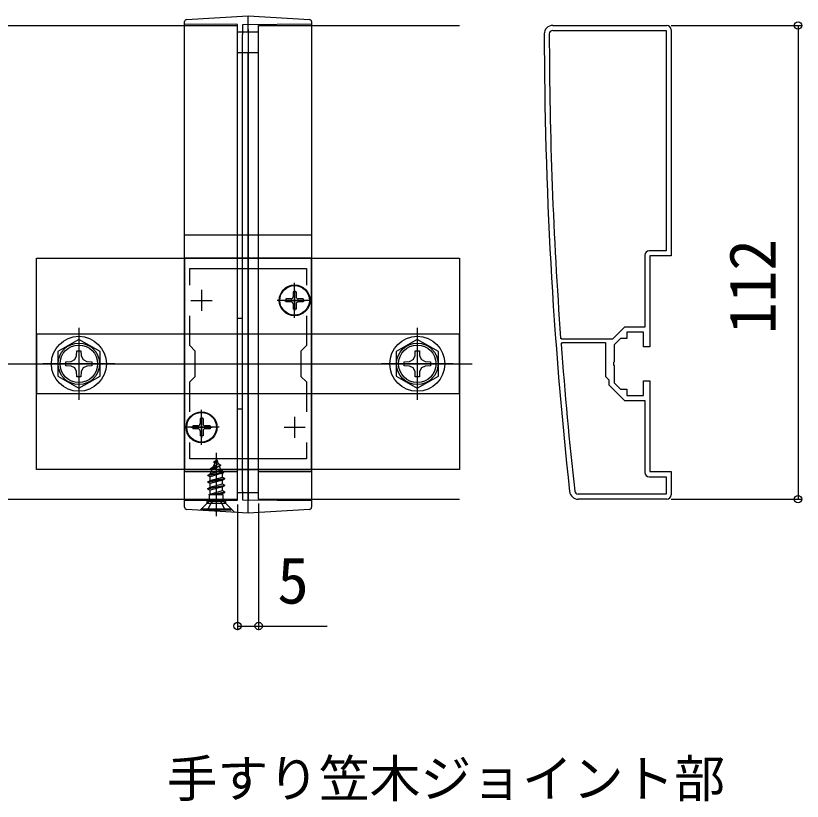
# Model space of a CAD drawing. Units: millimetres, scale not verified. Extents: x -875 to 875, y -1300 to 1294.
# Drawn here: x 348.7 to 534.6, y 400.4 to 586.1 of the extents above; entities that cross this region are included whole.
import ezdxf
from ezdxf.enums import TextEntityAlignment as Align

# ---------------------------------------------------------------- set-up
doc = ezdxf.new("R2010")
doc.units = ezdxf.units.MM
doc.header["$LTSCALE"] = 8
for name, color, linetype in [('0-1_USER1', 3, 'Continuous'), ('0-2_YKK_11', 7, 'Continuous'), ('0-3_YKK_12', 2, 'Continuous'), ('0-4_YKK_13', 4, 'Continuous'), ('0-5_YKK_D', 6, 'Continuous'), ('0-7_YSS_K', 3, 'Continuous')]:
    doc.layers.add(name, color=color, linetype=linetype)
doc.styles.add('ＭＳ ゴシック', font='')
doc.styles.get('ＭＳ ゴシック').set_extended_font_data('MS Gothic')

msp = doc.modelspace()

# ---------------------------------------------------------------- linework, layer by layer
at = {"layer": '0-2_YKK_11'}
for p, q in [((475.604, 583.85), (502.604, 583.85)), ((475.604, 582.65), (502.404, 582.65)), ((392.604, 521.35), (392.604, 516.35)), ((414.604, 521.35), (414.604, 516.35)), ((390.104, 518.85), (395.104, 518.85)), ((412.104, 518.85), (417.104, 518.85)), ((392.604, 491.35), (392.604, 486.35)), ((414.604, 491.35), (414.604, 486.35)), ((390.104, 488.85), (395.104, 488.85)), ((412.104, 488.85), (417.104, 488.85)), ((502.404, 473.05), (481.604, 473.05)), ((502.604, 471.85), (481.604, 471.85))]:
    msp.add_line(p, q, dxfattribs=at)
for points in [[(503.604, 582.85), (503.604, 529.35), (498.604, 529.35), (498.604, 507.85), (497.104, 507.85), (497.104, 511.35), (493.104, 511.35), (493.104, 509.85), (491.604, 509.85), (490.104, 508.35), (490.104, 504.308), (489.984, 504.125), (489.984, 503.575), (490.104, 503.391), (490.104, 499.35), (491.604, 497.85), (493.104, 497.85), (493.104, 496.35), (497.104, 496.35), (497.104, 499.85), (498.604, 499.85), (498.604, 478.35), (503.604, 478.35), (503.604, 472.85)], [(502.404, 582.65), (502.404, 530.55), (498.404, 530.55)], [(497.404, 529.55), (497.404, 512.55), (492.607, 512.55), (489.707, 509.65), (477.789, 509.65), (477.489, 509.928)], [(389.804, 522.483), (389.804, 526.35), (417.404, 526.35), (417.404, 522.483)], [(389.804, 492.483), (389.804, 499.55), (391.104, 500.85), (391.104, 506.85), (389.804, 508.15), (389.804, 515.217)], [(417.404, 515.217), (417.404, 508.15), (416.104, 506.85), (416.104, 500.85), (417.404, 499.55), (417.404, 492.483)], [(477.593, 508.527), (477.892, 508.85), (488.104, 508.85), (488.104, 500.85), (488.904, 500.05), (488.904, 498.853), (492.607, 495.15), (497.404, 495.15), (497.404, 478.15)], [(417.404, 485.217), (417.404, 481.35), (389.804, 481.35), (389.804, 485.217)], [(498.404, 477.15), (502.404, 477.15), (502.404, 473.05)]]:
    msp.add_lwpolyline(points, dxfattribs=at)
msp.add_lwpolyline([(388.604, 528.85), (388.604, 478.85), (418.604, 478.85), (418.604, 528.85)], close=True, dxfattribs=at)
for centre, radius, start, end in [((475.604, 581.85), 2, 90, 180.07338), ((502.604, 582.85), 1, 0.00001, 89.99999), ((475.604, 581.85), 0.8, 89.99999, 180.07337), ((1473.607, 583.128), 1000.004, 180.07337, 186.28629), ((1473.605, 583.127), 998.802, 180.07336, 184.20284), ((498.404, 529.55), 1, 90.00001, 179.99999), ((1473.613, 583.128), 998.809, 184.28341, 186.28629), ((498.404, 478.15), 1, 180.00001, 269.99999), ((481.604, 473.85), 2, 186.28628, 270), ((481.604, 473.85), 0.8, 186.28629, 270.00001), ((502.604, 472.85), 1, 270.00001, 359.99999)]:
    msp.add_arc(centre, radius, start, end, dxfattribs=at)
at = {"layer": '0-3_YKK_12'}
for p, q in [((401.104, 471.85), (401.104, 583.85)), ((406.104, 471.85), (406.104, 583.85)), ((403.604, 468.85), (403.604, 538.85))]:
    msp.add_line(p, q, dxfattribs=at)
for points in [[(158.604, 583.85), (388.604, 583.85), (401.104, 583.85)], [(406.104, 583.85), (418.604, 583.85), (453.604, 583.85)], [(158.604, 471.85), (388.604, 471.85), (401.104, 471.85)], [(406.104, 471.85), (418.604, 471.85), (453.604, 471.85)]]:
    msp.add_lwpolyline(points, dxfattribs=at)
at = {"layer": '0-4_YKK_13'}
for p, q in [((389.074, 585.261), (403.604, 586.15)), ((403.604, 586.15), (418.135, 585.261)), ((401.104, 584.106), (388.604, 584.15)), ((418.604, 584.15), (402.304, 584.007)), ((388.604, 472.423), (388.604, 581.964)), ((401.104, 582.35), (406.104, 582.35)), ((403.604, 582.855), (403.604, 471.477)), ((403.604, 582.35), (403.604, 582.792)), ((406.104, 577.35), (406.104, 582.35)), ((418.604, 581.964), (418.604, 472.423)), ((401.104, 473.642), (401.104, 581.803)), ((402.304, 473.74), (402.304, 581.704)), ((406.104, 577.35), (401.104, 577.35)), ((403.604, 534.35), (403.604, 577.35)), ((388.604, 534.35), (418.604, 534.35)), ((414.604, 514.7), (414.604, 523)), ((414.954, 520.9), (414.254, 520.9)), ((414.254, 520.9), (414.254, 519.7)), ((414.954, 520.9), (414.954, 519.7)), ((418.754, 518.85), (410.454, 518.85)), ((412.554, 519.2), (412.554, 518.5)), ((413.754, 519.2), (412.554, 519.2)), ((416.654, 519.2), (415.454, 519.2)), ((416.654, 519.2), (416.654, 518.5)), ((413.754, 518.5), (412.554, 518.5)), ((414.254, 518), (414.254, 516.8)), ((414.954, 518), (414.954, 516.8)), ((416.654, 518.5), (415.454, 518.5)), ((414.954, 516.8), (414.254, 516.8)), ((402.304, 514.55), (401.104, 514.55)), ((363.604, 512.35), (363.604, 495.35)), ((443.604, 512.35), (443.604, 495.35)), ((363.081, 505.703), (363.103, 506.95)), ((443.081, 505.703), (443.103, 506.95)), ((372.104, 503.85), (355.104, 503.85)), ((452.104, 503.85), (435.104, 503.85)), ((392.604, 484.7), (392.604, 493)), ((402.304, 493.15), (401.104, 493.15)), ((392.954, 490.9), (392.254, 490.9)), ((392.254, 490.9), (392.254, 489.7)), ((392.954, 490.9), (392.954, 489.7)), ((390.554, 489.2), (390.554, 488.5)), ((391.754, 489.2), (390.554, 489.2)), ((394.654, 489.2), (393.454, 489.2)), ((394.654, 489.2), (394.654, 488.5)), ((396.754, 488.85), (388.454, 488.85)), ((391.754, 488.5), (390.554, 488.5)), ((392.254, 488), (392.254, 486.8)), ((392.954, 488), (392.954, 486.8)), ((394.654, 488.5), (393.454, 488.5)), ((392.954, 486.8), (392.254, 486.8)), ((396.104, 467.8), (396.104, 482.794)), ((394.704, 479.02), (397.154, 479.815)), ((396.104, 481.3), (395.357, 479.497)), ((395.357, 479.497), (396.528, 480.276)), ((395.504, 480.71), (395.972, 480.98)), ((395.504, 480.61), (395.504, 480.71)), ((395.504, 480.61), (395.758, 480.463)), ((396.104, 481.3), (396.528, 480.276)), ((396.528, 480.276), (397.154, 479.915)), ((396.803, 479.612), (397.154, 479.815)), ((397.154, 479.815), (397.154, 479.915)), ((388.604, 478.35), (401.104, 478.35)), ((394.104, 477.53), (397.854, 478.325)), ((394.104, 477.43), (397.854, 478.225)), ((394.104, 477.53), (394.68, 477.862)), ((397.47, 478.003), (394.629, 477.127)), ((395.072, 478.807), (394.68, 477.862)), ((394.68, 477.862), (397.174, 478.718)), ((394.704, 479.12), (395.357, 479.497)), ((394.704, 479.02), (395.072, 478.807)), ((395.072, 478.807), (396.803, 479.612)), ((396.803, 479.612), (397.174, 478.718)), ((397.174, 478.718), (397.854, 478.325)), ((397.47, 478.003), (397.854, 478.225)), ((397.47, 478.003), (397.579, 477.739)), ((397.854, 478.225), (397.854, 478.325)), ((394.104, 477.43), (394.104, 477.53)), ((394.104, 477.43), (394.629, 477.127)), ((398.104, 476.735), (394.104, 475.94)), ((394.104, 475.84), (398.104, 476.635)), ((394.104, 475.94), (394.629, 476.243)), ((394.629, 476.243), (394.629, 477.127)), ((394.629, 476.243), (397.579, 477.038)), ((397.579, 476.332), (394.629, 475.537)), ((397.579, 477.038), (397.579, 477.739)), ((397.579, 477.038), (398.104, 476.735)), ((397.579, 476.332), (398.104, 476.635)), ((397.579, 475.448), (397.579, 476.332)), ((398.104, 476.635), (398.104, 476.735)), ((394.104, 475.84), (394.104, 475.94)), ((394.104, 475.84), (394.629, 475.537)), ((394.104, 474.35), (398.104, 475.145)), ((398.104, 475.045), (394.104, 474.25)), ((394.104, 474.35), (394.629, 474.653)), ((394.104, 474.25), (394.104, 474.35)), ((394.104, 474.25), (394.629, 473.947)), ((394.629, 474.653), (394.629, 475.537)), ((394.629, 474.653), (397.579, 475.448)), ((397.579, 474.742), (394.629, 473.947)), ((397.579, 475.448), (398.104, 475.145)), ((397.579, 474.742), (398.104, 475.045)), ((397.579, 473.858), (397.579, 474.742)), ((398.104, 475.045), (398.104, 475.145)), ((394.325, 472.887), (394.629, 473.063)), ((397.739, 472.887), (394.325, 472.887)), ((394.469, 471.746), (394.469, 472.887)), ((394.629, 473.063), (394.629, 473.947)), ((394.629, 473.063), (397.579, 473.858)), ((394.746, 472.887), (398.104, 473.555)), ((398.104, 473.455), (395.249, 472.887)), ((397.579, 473.152), (396.598, 472.887)), ((397.579, 473.858), (398.104, 473.555)), ((397.579, 473.152), (398.104, 473.455)), ((397.579, 472.887), (397.579, 473.152)), ((397.739, 471.746), (397.739, 472.887)), ((398.104, 473.455), (398.104, 473.555)), ((406.104, 473.35), (401.104, 473.35)), ((403.604, 471.54), (403.604, 473.35)), ((388.604, 471.55), (401.104, 471.593)), ((393.854, 470.8), (392.296, 469.241)), ((392.604, 469.55), (394.235, 471.18)), ((393.854, 471.568), (393.854, 470.8)), ((398.354, 470.8), (393.854, 470.8)), ((397.854, 471.3), (394.354, 471.3)), ((397.249, 471.115), (396.104, 471.724)), ((398.154, 469.3), (397.249, 471.115)), ((398.354, 470.8), (398.354, 471.584)), ((400.409, 468.745), (398.354, 470.8)), ((402.304, 471.692), (418.604, 471.55)), ((392.604, 469.3), (392.604, 469.55)), ((392.604, 469.55), (399.604, 469.55)), ((392.604, 469.3), (399.604, 469.3))]:
    msp.add_line(p, q, dxfattribs=at)
for points in [[(403.604, 582.855), (403.604, 583.2), (403.604, 583.539), (403.604, 583.873), (403.604, 584.195), (403.604, 584.501), (403.604, 584.79), (403.604, 585.059), (403.604, 585.303), (403.604, 585.519), (403.604, 585.708), (403.604, 585.864), (403.604, 585.988), (403.604, 586.077), (403.604, 586.132), (403.604, 586.15)], [(388.604, 581.964), (388.604, 582.301), (388.604, 582.632), (388.604, 582.956), (388.604, 583.264), (388.604, 583.552), (388.604, 583.819), (388.604, 584.057), (388.604, 584.265), (388.604, 584.441), (388.604, 584.579), (388.604, 584.68), (388.604, 584.741), (388.604, 584.762)], [(401.104, 581.803), (401.104, 582.081), (401.104, 582.353), (401.104, 582.619), (401.104, 582.873), (401.104, 583.11), (401.104, 583.329), (401.104, 583.526), (401.104, 583.697), (401.104, 583.841), (401.104, 583.955), (401.104, 584.038), (401.104, 584.089), (401.104, 584.106)], [(402.304, 584.007), (402.304, 583.991), (402.304, 583.941), (402.304, 583.858), (402.304, 583.744), (402.304, 583.601), (402.304, 583.429), (402.304, 583.232), (402.304, 583.014), (402.304, 582.776), (402.304, 582.523), (402.304, 582.258), (402.304, 581.984), (402.304, 581.704)], [(418.604, 584.762), (418.604, 584.741), (418.604, 584.68), (418.604, 584.579), (418.604, 584.441), (418.604, 584.265), (418.604, 584.057), (418.604, 583.819), (418.604, 583.552), (418.604, 583.264), (418.604, 582.956), (418.604, 582.632), (418.604, 582.301), (418.604, 581.964)], [(363.103, 506.95), (364.106, 506.95), (364.127, 505.703)], [(443.103, 506.95), (444.106, 506.95), (444.127, 505.703)], [(361.751, 503.327), (360.504, 503.348), (360.504, 504.351), (361.751, 504.373)], [(361.751, 504.373), (362.619, 504.835), (363.081, 505.703)], [(364.127, 505.703), (364.589, 504.835), (365.458, 504.373)], [(365.458, 504.373), (366.704, 504.351), (366.704, 503.348), (365.458, 503.327)], [(441.751, 503.327), (440.504, 503.348), (440.504, 504.351), (441.751, 504.373)], [(441.751, 504.373), (442.619, 504.835), (443.081, 505.703)], [(444.127, 505.703), (444.589, 504.835), (445.458, 504.373)], [(445.458, 504.373), (446.704, 504.351), (446.704, 503.348), (445.458, 503.327)], [(363.081, 501.996), (362.619, 502.865), (361.751, 503.327)], [(364.127, 501.996), (364.106, 500.75), (363.103, 500.75), (363.081, 501.996)], [(365.458, 503.327), (364.589, 502.865), (364.127, 501.996)], [(443.081, 501.996), (442.619, 502.865), (441.751, 503.327)], [(444.127, 501.996), (444.106, 500.75), (443.103, 500.75), (443.081, 501.996)], [(445.458, 503.327), (444.589, 502.865), (444.127, 501.996)], [(394.704, 479.02), (394.704, 479.12), (397.154, 479.915)], [(406.104, 473.35), (406.104, 478.35), (418.604, 478.35)], [(388.604, 469.937), (388.604, 469.951), (388.604, 469.99), (388.604, 470.055), (388.604, 470.146), (388.604, 470.261), (388.604, 470.399), (388.604, 470.56), (388.604, 470.742), (388.604, 470.941), (388.604, 471.158), (388.604, 471.391), (388.604, 471.635), (388.604, 471.889), (388.604, 472.152), (388.604, 472.423)], [(401.104, 471.593), (401.104, 471.608), (401.104, 471.651), (401.104, 471.723), (401.104, 471.822), (401.104, 471.946), (401.104, 472.096), (401.104, 472.269), (401.104, 472.461), (401.104, 472.672), (401.104, 472.898), (401.104, 473.136), (401.104, 473.385), (401.104, 473.642)], [(402.304, 473.74), (402.304, 473.485), (402.304, 473.237), (402.304, 472.998), (402.304, 472.772), (402.304, 472.562), (402.304, 472.368), (402.304, 472.196), (402.304, 472.047), (402.304, 471.921), (402.304, 471.822), (402.304, 471.75), (402.304, 471.707), (402.304, 471.692)], [(418.604, 472.423), (418.604, 472.152), (418.604, 471.889), (418.604, 471.635), (418.604, 471.391), (418.604, 471.158), (418.604, 470.941), (418.604, 470.742), (418.604, 470.56), (418.604, 470.399), (418.604, 470.261), (418.604, 470.146), (418.604, 470.055), (418.604, 469.99), (418.604, 469.951), (418.604, 469.937)], [(394.054, 469.3), (394.959, 471.115), (396.104, 471.724)], [(399.604, 469.3), (399.604, 469.55), (397.974, 471.18)], [(403.604, 468.55), (403.604, 468.565), (403.604, 468.612), (403.604, 468.688), (403.604, 468.796), (403.604, 468.931), (403.604, 469.093), (403.604, 469.283), (403.604, 469.497), (403.604, 469.731), (403.604, 469.987), (403.604, 470.261), (403.604, 470.548), (403.604, 470.847), (403.604, 471.158), (403.604, 471.477)], [(418.135, 469.438), (403.604, 468.55), (389.074, 469.438)]]:
    msp.add_lwpolyline(points, dxfattribs=at)
for points in [[(453.604, 528.85), (453.604, 478.85), (353.604, 478.85), (353.604, 528.85)], [(353.604, 496.85), (453.604, 496.85), (453.604, 510.85), (353.604, 510.85)], [(368.604, 506.736), (363.604, 509.623), (358.604, 506.736), (358.604, 500.963), (363.604, 498.076), (368.604, 500.963)], [(448.604, 506.736), (443.604, 509.623), (438.604, 506.736), (438.604, 500.963), (443.604, 498.076), (448.604, 500.963)]]:
    msp.add_lwpolyline(points, close=True, dxfattribs=at)
for centre, radius in [((414.604, 518.85), 3.65), ((414.604, 518.85), 3.5), ((363.604, 503.85), 6.5), ((443.604, 503.85), 6.5), ((363.604, 503.85), 4.907), ((363.604, 503.85), 4.432), ((443.604, 503.85), 4.907), ((443.604, 503.85), 4.432), ((392.604, 488.85), 3.65), ((392.604, 488.85), 3.5)]:
    msp.add_circle(centre, radius, dxfattribs=at)
for centre, radius, start, end in [((389.104, 584.762), 0.5, 93.5, 180), ((418.104, 584.762), 0.5, 0, 86.5), ((413.754, 519.7), 0.5, 270, 0), ((415.454, 519.7), 0.5, 180, 270), ((413.754, 518), 0.5, 0, 90), ((415.454, 518), 0.5, 90, 180), ((391.754, 489.7), 0.5, 270, 0), ((393.454, 489.7), 0.5, 180, 270), ((391.754, 488), 0.5, 0, 90), ((393.454, 488), 0.5, 90, 180), ((393.669, 471.746), 0.8, 315, 0), ((398.539, 471.746), 0.8, 180, 225), ((389.104, 469.937), 0.5, 180, 266.5), ((418.104, 469.937), 0.5, 273.5, 0)]:
    msp.add_arc(centre, radius, start, end, dxfattribs=at)
at = {"layer": '0-5_YKK_D'}
for p, q in [((503.604, 583.85), (534.604, 583.85)), ((533.604, 583.85), (533.604, 471.85)), ((401.104, 470.593), (401.104, 440.85)), ((406.104, 470.85), (406.104, 440.85)), ((503.604, 471.85), (534.604, 471.85))]:
    msp.add_line(p, q, dxfattribs=at)
msp.add_lwpolyline([(401.104, 441.85), (406.104, 441.85), (422.297, 441.85)], dxfattribs=at)
for centre in [(533.604, 583.85), (533.604, 471.85), (401.104, 441.85), (406.104, 441.85)]:
    msp.add_circle(centre, 0.875, dxfattribs=at)
at = {"layer": '0-7_YSS_K'}
msp.add_line((113.604, 503.85), (456.604, 503.85), dxfattribs=at)

# ---------------------------------------------------------------- texts
at = {"layer": '0-1_USER1', "style": 'ＭＳ ゴシック'}
msp.add_text('手すり笠木ジョイント部', height=8.798, dxfattribs=at).set_placement((384.353, 398.751), align=Align.BOTTOM_LEFT)
at = {"layer": '0-5_YKK_D', "style": 'ＭＳ ゴシック'}
msp.add_text('112', height=11, rotation=90, dxfattribs=at).set_placement((531.604, 510.889), align=Align.BOTTOM_LEFT)
msp.add_text('5', height=11, dxfattribs=at).set_placement((410.496, 443.85), align=Align.BOTTOM_LEFT)

doc.saveas('drawing.dxf')
